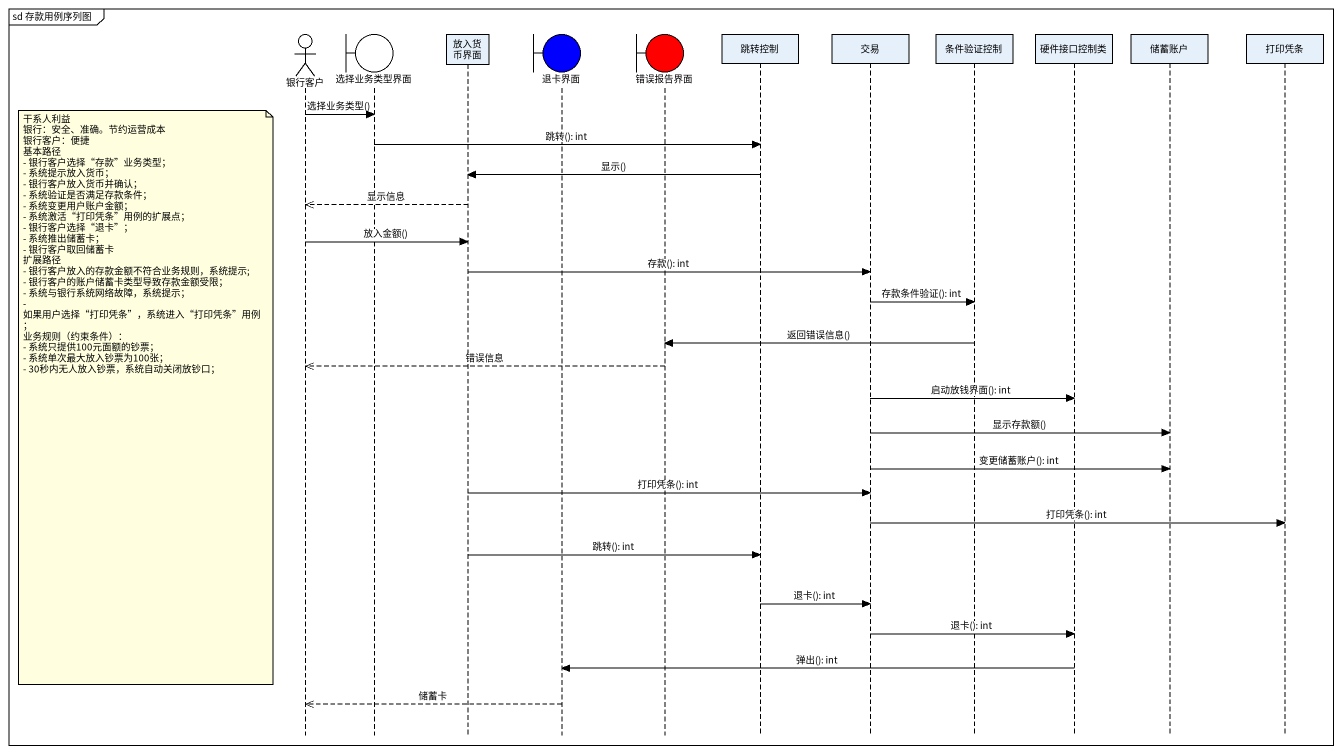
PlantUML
@startuml
mainframe sd 存款用例序列图
hide footbox
actor 银行客户
boundary 选择业务类型界面
participant 放入货币界面
boundary 退卡界面 #0000FF
boundary 错误报告界面 #FF0000
participant 跳转控制
participant 交易
participant 条件验证控制
participant 硬件接口控制类
participant 储蓄账户
participant 打印凭条

银行客户 -> 选择业务类型界面 : 选择业务类型()
选择业务类型界面 -> 跳转控制 : 跳转(): int
跳转控制 -> 放入货币界面 : 显示()
放入货币界面 -->> 银行客户 : 显示信息
银行客户 -> 放入货币界面 : 放入金额()
放入货币界面 -> 交易 : 存款(): int
交易 -> 条件验证控制 : 存款条件验证(): int
条件验证控制 -> 错误报告界面 : 返回错误信息()
错误报告界面 -->> 银行客户 : 错误信息
note left of 银行客户
  干系人利益
  银行：安全、准确。节约运营成本
  银行客户：便捷
  基本路径
  - 银行客户选择“存款”业务类型；
  - 系统提示放入货币；
  - 银行客户放入货币并确认；
  - 系统验证是否满足存款条件；
  - 系统变更用户账户金额；
  - 系统激活“打印凭条”用例的扩展点；
  - 银行客户选择“退卡”；
  - 系统推出储蓄卡；
  - 银行客户取回储蓄卡
  扩展路径
  - 银行客户放入的存款金额不符合业务规则，系统提示;
  - 银行客户的账户储蓄卡类型导致存款金额受限；
  - 系统与银行系统网络故障，系统提示；
  - 如果用户选择“打印凭条”，系统进入“打印凭条”用例；
  业务规则（约束条件）：
  - 系统只提供100元面额的钞票；
  - 系统单次最大放入钞票为100张；
  - 30秒内无人放入钞票，系统自动关闭放钞口；
end note
交易 -> 硬件接口控制类 : 启动放钱界面(): int
交易 -> 储蓄账户 : 显示存款额()
交易 -> 储蓄账户 : 变更储蓄账户(): int
放入货币界面 -> 交易 : 打印凭条(): int
交易 -> 打印凭条 : 打印凭条(): int
放入货币界面 -> 跳转控制 : 跳转(): int
跳转控制 -> 交易 : 退卡(): int
交易 -> 硬件接口控制类 : 退卡(): int
硬件接口控制类 -> 退卡界面 : 弹出(): int
退卡界面 -->> 银行客户 : 储蓄卡
@enduml
